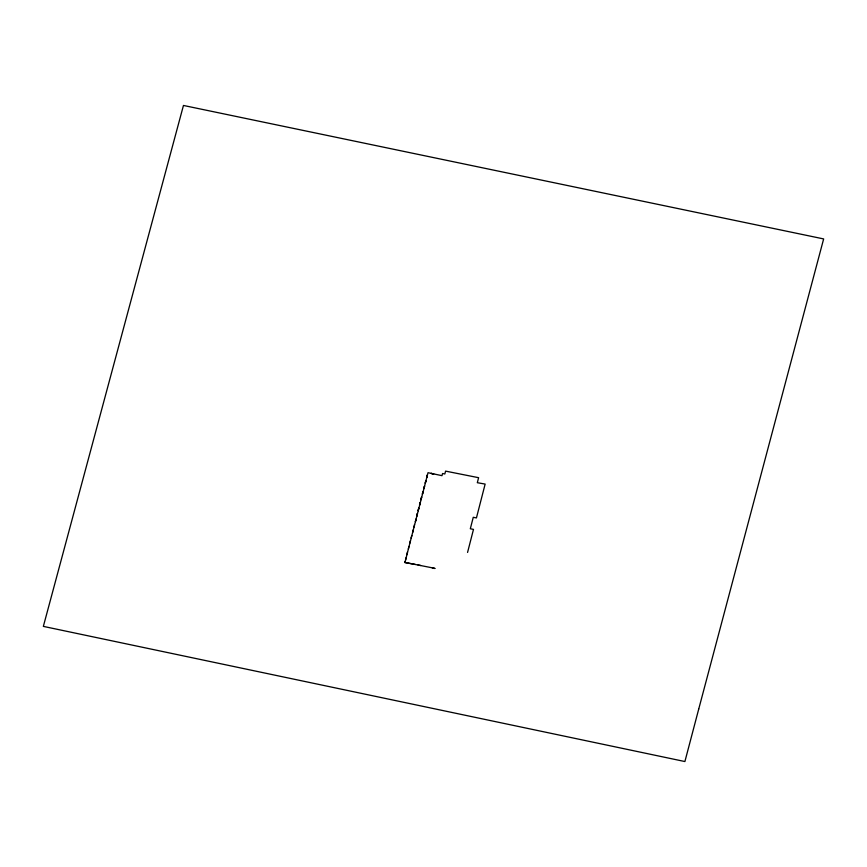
<?xml version="1.0" encoding="UTF-8"?>
<svg xmlns="http://www.w3.org/2000/svg" width="867" height="867" viewBox="0 0 867 867"><rect width="100%" height="100%" fill="white"/><g stroke="black" fill="none" stroke-linecap="round" stroke-linejoin="round"><path stroke-width="1.3" d="M407.468 551.932L406.948 554.663M408.335 549.071L408.877 546.438M410.297 540.943L409.625 543.555M412.594 532.696L413.115 529.965M415.423 521.49L416.073 518.997L415.401 521.609M416.843 515.995L417.352 513.481L416.81 516.114M418.111 510.696L418.761 507.986L418.219 510.63M419.509 505.103L420.322 502.611M420.939 499.706L421.59 496.997L421.08 499.522M422.998 491.513L422.348 494.212L423.15 491.632M423.757 488.728L424.537 486.04M425.296 483.255L425.827 480.524L425.318 483.038M427.236 475.029L426.586 477.739L427.388 475.149M404.943 562.445L428.016 472.699L441.986 475.669L442.538 473.523L444.836 473.978L445.573 471.117L478.606 477.695L477.316 482.702L485.141 484.079L476.438 517.924L473.263 517.296L470.315 528.762L473.49 529.39L467.562 552.431M415.26 564.428L404.781 562.531L405.171 561.545M418.035 564.981L420.744 565.522M432.167 567.798L434.833 568.514M423.898 488.533L424.559 486.138M419.661 505.017L420.181 502.492M411.847 535.578L411.034 538.06M406.2 557.546L405.528 560.158M404.813 562.412L434.876 568.34M414.524 524.47L413.982 527.103M431.094 473.415L433.608 473.913L431.094 473.415M698.737 709.011L684.897 761.54L43.35 626.386L183.457 105.46L823.65 238.924L698.737 709.011"/></g></svg>
